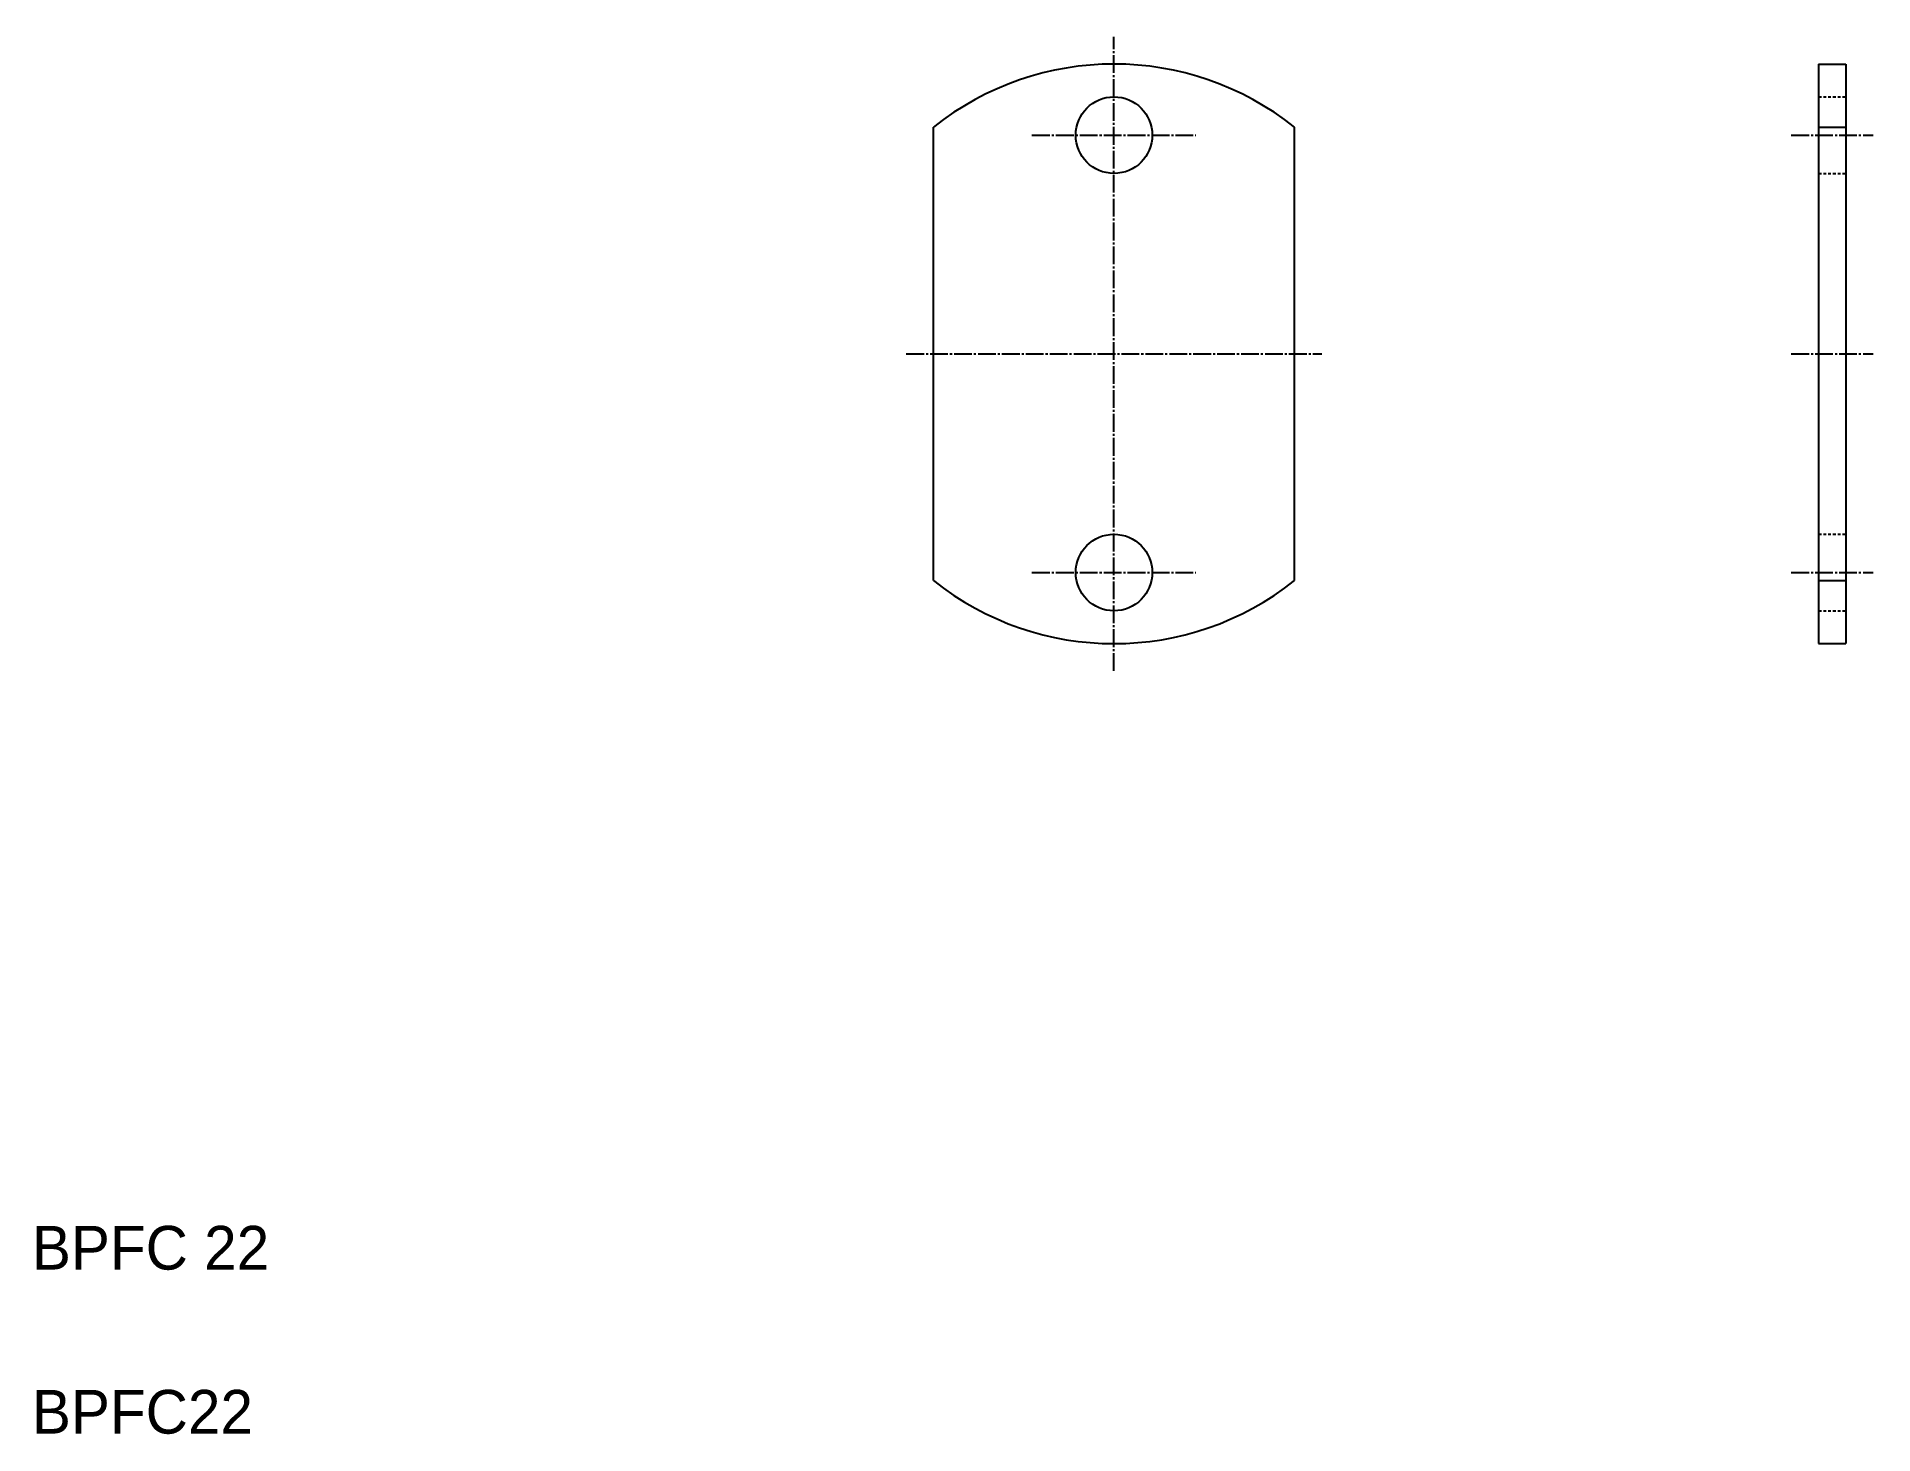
# Model space of a CAD drawing. Extents: x 21 to 357, y 20 to 275.
import ezdxf

# ---------------------------------------------------------------- set-up
doc = ezdxf.new("R2010")
doc.units = 0
doc.header["$LTSCALE"] = 0.25
doc.linetypes.add('CENTER', pattern=[17.5, 13, -1.5, 1.5, -1.5])
doc.linetypes.add('DASHED', pattern=[3.5, 2, -1.5])
doc.layers.get('0').update_dxf_attribs({"linetype": 'CONTINUOUS'})
doc.layers.add('CENTER', color=1, linetype='CENTER')

msp = doc.modelspace()

# ---------------------------------------------------------------- linework, layer by layer
for p, q in [((346.82, 270.5), (346.82, 164.5)), ((346.82, 270.5), (351.82, 270.5)), ((351.82, 270.5), (351.82, 164.5)), ((184.93, 176.03), (184.93, 258.97)), ((250.93, 176.03), (250.93, 258.97)), ((346.82, 258.97), (351.82, 258.97)), ((346.82, 244), (346.82, 244)), ((346.82, 217.5), (346.82, 217.5)), ((346.82, 176.03), (351.82, 176.03)), ((346.82, 164.5), (351.82, 164.5))]:
    msp.add_line(p, q)
at = {"color": 3, "linetype": 'DASHED'}
for p, q in [((346.82, 264.5), (351.82, 264.5)), ((346.82, 250.5), (351.82, 250.5)), ((346.82, 184.5), (351.82, 184.5)), ((346.82, 170.5), (351.82, 170.5))]:
    msp.add_line(p, q, dxfattribs=at)
for centre in [(217.93, 257.5), (217.93, 177.5)]:
    msp.add_circle(centre, 7)
for start, end in [(51.4907, 128.5093), (231.4907, 308.5093)]:
    msp.add_arc((217.93, 217.5), 53, start, end)
at = {"layer": 'CENTER', "color": 1, "linetype": 'CENTER'}
for p, q in [((217.93, 159.5), (217.93, 275.5)), ((202.93, 257.5), (232.93, 257.5)), ((341.82, 257.5), (356.82, 257.5)), ((179.93, 217.5), (255.93, 217.5)), ((341.82, 217.5), (356.82, 217.5)), ((202.93, 177.5), (232.93, 177.5)), ((341.82, 177.5), (356.82, 177.5))]:
    msp.add_line(p, q, dxfattribs=at)

# ---------------------------------------------------------------- texts
for s, p in [('BPFC 22', (20, 50)), ('BPFC22', (20, 20))]:
    msp.add_text(s, height=8).set_placement(p)

doc.saveas('drawing.dxf')
